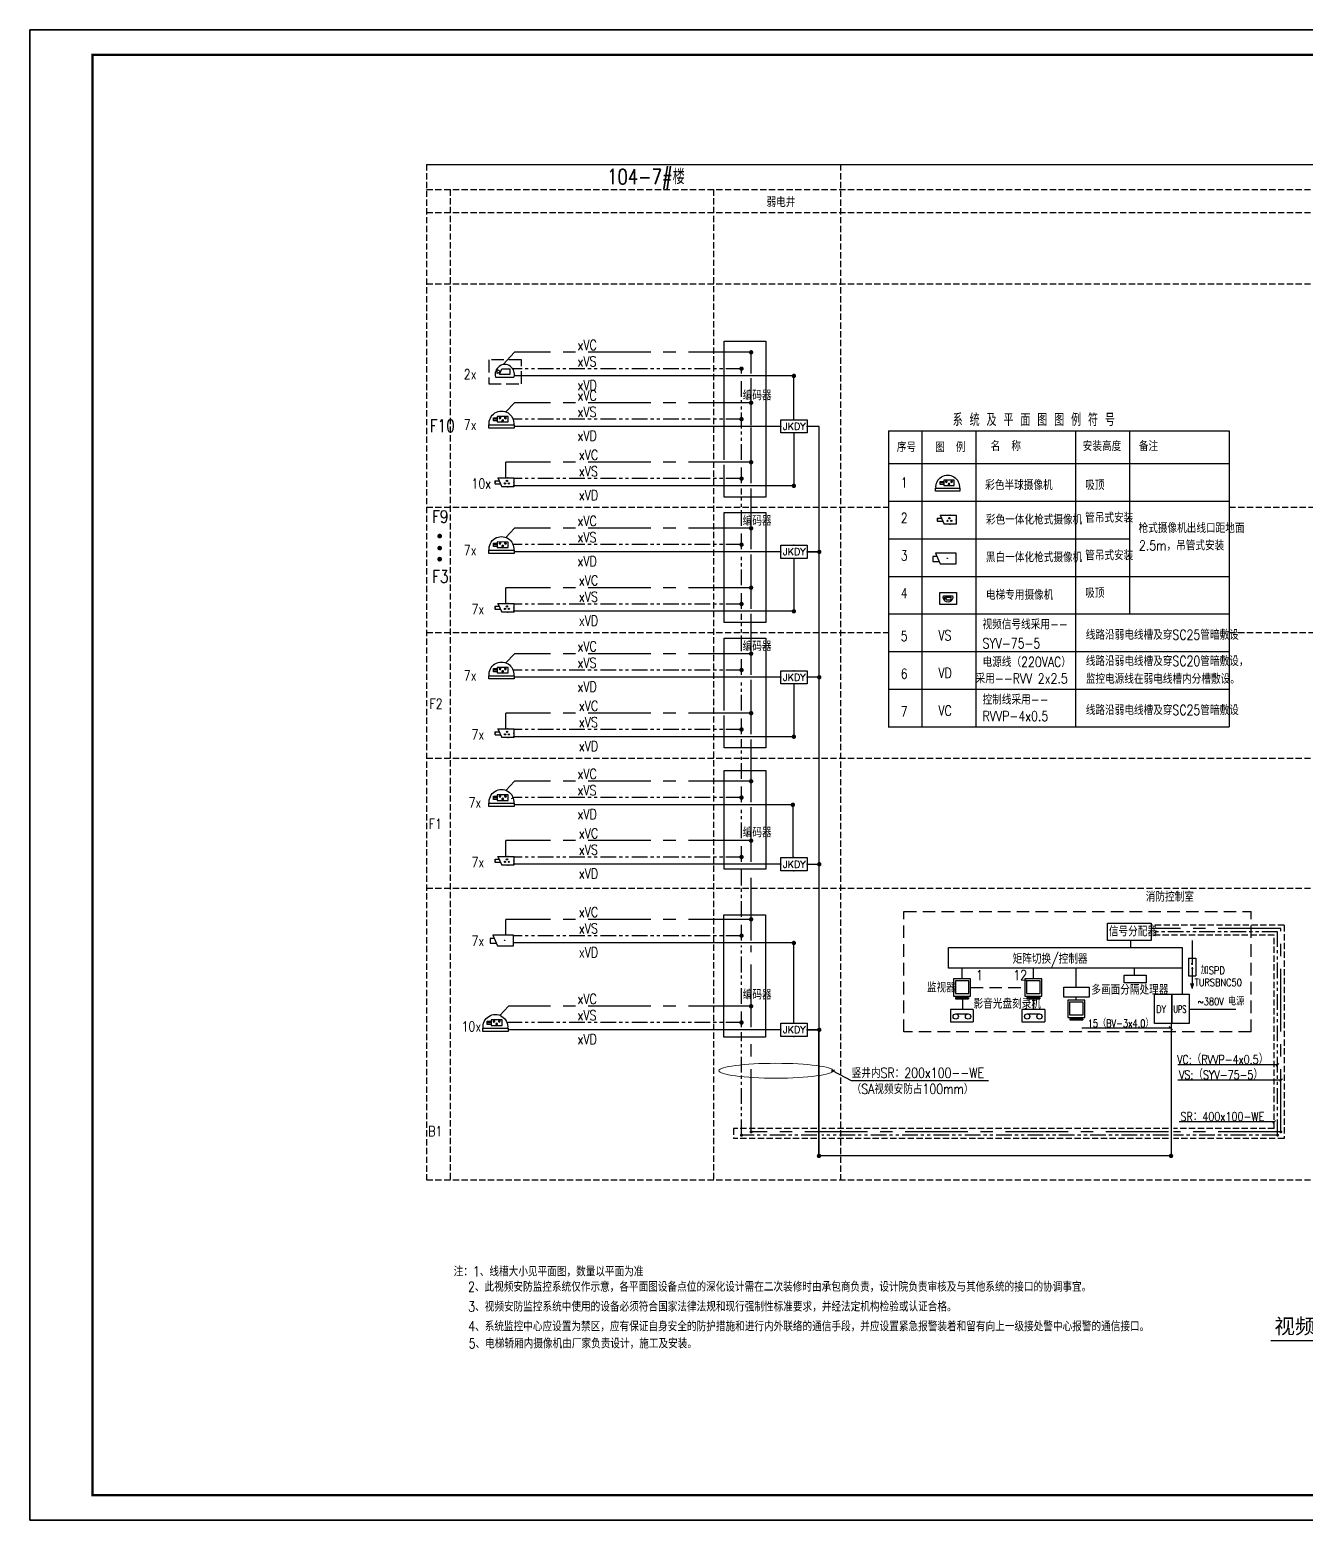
# Model space of a CAD drawing. Extents: x -54686 to 596156, y -555137 to 71395.
# Drawn here: x 84279 to 135131, y -189740 to -130340 of the extents above; entities that cross this region are included whole.
import ezdxf
from ezdxf.enums import TextEntityAlignment as Align

# ---------------------------------------------------------------- set-up
doc = ezdxf.new("R2010")
doc.units = 0
doc.header["$LTSCALE"] = 1000
for name, pattern in [('ah-pole_200$0$CENTER2', [28.575, 19.05, -3.175, 3.175, -3.175]), ('CENTER', [2, 1.25, -0.25, 0.25, -0.25]), ('DASH', [0.35, 0.25, -0.1]), ('DASHED', [0.75, 0.5, -0.25]), ('PHANTOM2', [1.25, 0.625, -0.125, 0.125, -0.125, 0.125, -0.125])]:
    doc.linetypes.add(name, pattern=pattern)
doc.layers.get('0').update_dxf_attribs({"linetype": 'CONTINUOUS'})
for name, color, linetype in [('0-弱电', 7, 'CONTINUOUS'), ('1CX', 252, 'CONTINUOUS'), ('A', 3, 'CONTINUOUS'), ('ah-pole_200$0$A-FLOR-8', 252, 'ah-pole_200$0$CENTER2'), ('E-ANNO-TABS', 252, 'CONTINUOUS'), ('E-ANNO-TABT', 252, 'CONTINUOUS'), ('E-EQUIP-通讯', 3, 'CONTINUOUS'), ('EQUIP', 3, 'CONTINUOUS'), ('EQUIP-安防', 80, 'CONTINUOUS'), ('EQUIP-电视', 3, 'CONTINUOUS'), ('EQUIP-通讯', 3, 'CONTINUOUS'), ('J', 252, 'CONTINUOUS'), ('TEL_TITLE', 6, 'CONTINUOUS'), ('TERM', 252, 'CONTINUOUS'), ('TQ', 252, 'CONTINUOUS'), ('WALL', 9, 'CONTINUOUS'), ('WIRE', 4, 'CONTINUOUS'), ('WIRE-消防', 4, 'TG_FS'), ('WIRE-通讯', 4, 'CONTINUOUS'), ('WRSOCK', 252, 'CONTINUOUS'), ('表格图框层', 7, 'CONTINUOUS')]:
    doc.layers.add(name, color=color, linetype=linetype)
doc.styles.add('_TEL_DIM', font='SIMPLEX', dxfattribs={"width": 0.8, "height": 3.5, "bigfont": 'HZTXT'})
doc.styles.add('DIM_FONT', font='SIMPLEX', dxfattribs={"width": 0.7, "bigfont": 'GBCBIG'})
doc.styles.add('MM', font='complex.shx', dxfattribs={"width": 0.8, "bigfont": 'hztxt.shx'})
doc.styles.get("Standard").update_dxf_attribs({"font": 'GBENOR', "bigfont": 'GBCBIG'})
doc.styles.add('TG_LINETYPE', font='SIMPLEX', dxfattribs={"width": 0.8, "height": 3, "bigfont": 'HZTXT'})
doc.styles.add('TQ', font='simhei.ttf')
doc.linetypes.add('TG_FS', pattern='A,2,-0.6,["FS",TG_LINETYPE,S=0.1,R=0,X=-0.5,Y=-0.15],0', length=2.6)
doc.dimstyles.get("Standard").update_dxf_attribs({"dimscale": 100, "dimtxt": 3.5, "dimasz": 1, "dimexe": 2.5, "dimexo": 3, "dimgap": 1.5, "dimtad": 1, "dimdec": 0, "dimzin": 0, "dimdsep": 46, "dimtxsty": 'Standard', "dimblk": 'ARCHTICK', "dimcen": 0.09, "dimadec": 0, "dimazin": 0, "dimtfac": 1, "dimtdec": 0, "dimtix": 1, "dimtmove": 2, "dimatfit": 3, "dimfxl": 0, "dimtolj": 1, "dimtzin": 0, "dimarcsym": 0})

# ---------------------------------------------------------------- blocks, each defined once
blk = doc.blocks.new('_LINKPT1')
blk.add_line((0, 0), (0, 0))
blk = doc.blocks.new('_Z1IZG')
for p, q in [((-0.65, 0.65), (-0.65, -0.65)), ((0.65, 0.65), (-0.65, 0.65)), ((-0.51, 0.51), (-0.51, -0.45)), ((0.51, 0.51), (-0.51, 0.51)), ((0.51, -0.45), (0.51, 0.51)), ((0.65, -0.65), (0.65, 0.65)), ((-0.65, -0.65), (0.65, -0.65)), ((-0.51, -0.45), (0.51, -0.45)), ((-0.5, -0.75), (0.5, -0.75)), ((-0.5, -0.75), (-0.5, -0.85)), ((-0.5, -0.85), (0.5, -0.85)), ((-0.2, -0.65), (-0.2, -0.75)), ((0.2, -0.65), (0.2, -0.75)), ((0.5, -0.75), (0.5, -0.85))]:
    blk.add_line(p, q)
at = {"xscale": 0.002, "yscale": 0.002, "zscale": 0.002}
for p in [(-0.65, 0), (0, 0.65), (0.65, 0), (0, -0.65)]:
    blk.add_blockref('_LINKPT1', p, dxfattribs=at)
at = {"style": 'DIM_FONT', "width": 0.8, "flags": 9}
blk.add_attdef('A', (0, 0), '', height=0.00002, dxfattribs=at)
blk = doc.blocks.new('M_I74GLL')
for p, q in [((0.65, 0.7), (-0.65, 0.7)), ((-0.65, 0.7), (-0.65, 0)), ((-0.65, 0), (0.65, 0)), ((-0.35, 0.45), (0.35, 0.45)), ((0.65, 0.7), (0.65, 0))]:
    blk.add_line(p, q)
for centre in [(-0.35, 0.3), (0.35, 0.3)]:
    blk.add_circle(centre, 0.15)
at = {"xscale": 0.002, "yscale": 0.002, "zscale": 0.002}
for p in [(-0.65, 0.35), (0, 0.7), (0, 0), (0.65, 0.35)]:
    blk.add_blockref('_LINKPT1', p, dxfattribs=at)
at = {"width": 0.8, "flags": 9}
blk.add_attdef('A', (0, 0), '', height=0.00002, dxfattribs=at)
blk = doc.blocks.new('$TelecSys$00000011')
at = {"const_width": 0.5}
blk.add_lwpolyline([(-0.25, 0, 1), (0.25, 0, 1)], format="xyb", close=True, dxfattribs=at)
blk = doc.blocks.new('$equip_U$00000310(郝)')
for p, q in [((-1.02, 0.47), (-0.69, 0.47)), ((-1.02, 0.23), (-1.02, 0.47)), ((-1.02, 0.23), (-0.58, 0.23)), ((-0.8, 0.7), (0.48, 0.7)), ((-0.8, 0.7), (-0.48, 0)), ((0.48, 0), (-0.48, 0)), ((0.48, 0.7), (0.48, 0))]:
    blk.add_line(p, q)
at = {"const_width": 0.06}
for points in [[(-0.58, 0.23), (-1.02, 0.23), (-1.02, 0.47), (-0.69, 0.47)], [(-0.64, 0.35), (-0.8, 0.7), (0.48, 0.7), (0.48, 0), (-0.48, 0), (-0.64, 0.35)]]:
    blk.add_lwpolyline(points, dxfattribs=at)
for centre in [(-0.22, 0.26), (-0.07, 0.46), (0.08, 0.26)]:
    blk.add_circle(centre, 0.05)
for p in [(-1.02, 0.35), (0, 0.7), (0, 0), (0.48, 0.35)]:
    blk.add_point(p)
for points in [[(-0.25, 0.3), (-0.2, 0.3), (-0.27, 0.28), (-0.18, 0.28)], [(-0.27, 0.28), (-0.18, 0.28), (-0.27, 0.26), (-0.17, 0.26)], [(-0.27, 0.23), (-0.18, 0.23), (-0.27, 0.26), (-0.17, 0.26)], [(-0.25, 0.22), (-0.2, 0.22), (-0.27, 0.23), (-0.18, 0.23)], [(-0.22, 0.31), (-0.22, 0.31), (-0.25, 0.3), (-0.2, 0.3)], [(-0.22, 0.21), (-0.22, 0.21), (-0.25, 0.22), (-0.2, 0.22)], [(-0.1, 0.5), (-0.05, 0.5), (-0.12, 0.48), (-0.03, 0.48)], [(-0.12, 0.48), (-0.03, 0.48), (-0.12, 0.46), (-0.02, 0.46)], [(-0.12, 0.43), (-0.03, 0.43), (-0.12, 0.46), (-0.02, 0.46)], [(-0.1, 0.42), (-0.05, 0.42), (-0.12, 0.43), (-0.03, 0.43)], [(-0.07, 0.51), (-0.07, 0.51), (-0.1, 0.5), (-0.05, 0.5)], [(-0.07, 0.41), (-0.07, 0.41), (-0.1, 0.42), (-0.05, 0.42)], [(0.05, 0.3), (0.1, 0.3), (0.03, 0.28), (0.12, 0.28)], [(0.03, 0.28), (0.12, 0.28), (0.03, 0.26), (0.13, 0.26)], [(0.03, 0.23), (0.12, 0.23), (0.03, 0.26), (0.13, 0.26)], [(0.05, 0.22), (0.1, 0.22), (0.03, 0.23), (0.12, 0.23)], [(0.08, 0.31), (0.08, 0.31), (0.05, 0.3), (0.1, 0.3)], [(0.08, 0.21), (0.08, 0.21), (0.05, 0.22), (0.1, 0.22)]]:
    blk.add_solid(points)
at = {"color": 7, "style": '_TEL_DIM', "flags": 1}
blk.add_attdef('A', text='', height=0.000025, dxfattribs=at).set_placement((0, 0), align=Align.MIDDLE_CENTER)
blk = doc.blocks.new('S333')
at = {"layer": 'A', "linetype": 'Continuous'}
for p, q in [((862, 486), (-227, 486)), ((624, 322), (0, 322)), ((0, 322), (0, 0)), ((486, 0), (0, 0)), ((624, 322), (486, 0)), ((555, 161), (764, 281)), ((764, 40), (555, 161)), ((764, 281), (764, 40))]:
    blk.add_line(p, q, dxfattribs=at)
blk.add_arc((317, 315), 571, 162.54119, 17.45881, dxfattribs=at)
blk = doc.blocks.new('J_4')
at = {"layer": 'A'}
for p, q in [((0, 3), (11.46, 3)), ((0, -3), (0, 3)), ((11.46, 3), (8.97, -3)), ((10.7, 1.16), (12.95, 1.16)), ((12.95, 1.16), (12.95, -1.57)), ((8.97, -3), (0, -3)), ((12.95, -1.57), (9.56, -1.57))]:
    blk.add_line(p, q, dxfattribs=at)
at = {"layer": 'A', "const_width": 0.25}
blk.add_lwpolyline([(4.89, 0.11, 1), (5.14, 0.11, 1)], format="xyb", close=True, dxfattribs=at)
blk = doc.blocks.new('$equip$00001957')
for p, q in [((0.75, 0.3), (-0.75, 0.3)), ((-0.75, 0.3), (-0.75, -0.3)), ((0.75, -0.3), (0.75, 0.3)), ((-0.75, -0.3), (0.75, -0.3))]:
    blk.add_line(p, q)
for p in [(-0.75, 0), (0, 0.3), (0.75, 0), (0, -0.3)]:
    blk.add_point(p)
at = {"color": 7, "style": '_TEL_DIM'}
blk.add_attdef('$TEXT$', text='', height=0.4, dxfattribs=at).set_placement((-0.018, 0.002), align=Align.MIDDLE_CENTER)
at = {"color": 7, "style": '_TEL_DIM', "flags": 1}
blk.add_attdef('A', text='', height=0.00002, dxfattribs=at).set_placement((0, 0), align=Align.MIDDLE_CENTER)
blk = doc.blocks.new('A$C6DFF56AD')
at = {"layer": 'EQUIP-安防'}
for p, q in [((163, 909), (1367, 908)), ((163, 755), (163, 909)), ((1367, 754), (163, 755)), ((1367, 908), (1367, 754)), ((448, 621), (448, 365)), ((962, 620), (448, 621)), ((448, 365), (962, 364)), ((538, 424), (580, 467)), ((583, 388), (538, 433)), ((560, 392), (541, 410)), ((542, 409), (595, 462)), ((597, 394), (543, 448)), ((550, 398), (606, 454)), ((608, 403), (553, 458)), ((563, 390), (614, 441)), ((615, 416), (566, 465)), ((580, 388), (616, 424)), ((616, 435), (585, 466)), ((668, 554), (710, 596)), ((713, 518), (668, 563)), ((690, 521), (671, 540)), ((672, 539), (725, 592)), ((728, 523), (673, 577)), ((681, 527), (736, 583)), ((738, 532), (683, 588)), ((693, 520), (744, 571)), ((745, 545), (696, 595)), ((710, 517), (746, 554)), ((746, 564), (715, 595)), ((798, 424), (840, 467)), ((843, 388), (798, 433)), ((802, 409), (855, 462)), ((820, 392), (802, 410)), ((858, 394), (803, 448)), ((811, 398), (866, 454)), ((868, 403), (813, 458)), ((823, 390), (874, 441)), ((875, 416), (826, 465)), ((840, 388), (876, 424)), ((876, 435), (845, 466)), ((962, 364), (962, 620)), ((962, 419), (962, 572)), ((962, 572), (1148, 572)), ((962, 495), (1148, 495)), ((1148, 459), (962, 459)), ((1148, 419), (962, 419)), ((1148, 572), (1148, 419))]:
    blk.add_line(p, q, dxfattribs=at)
at = {"layer": 'EQUIP-安防', "extrusion": (0, 0, -1)}
for centre, major_axis, start_param, end_param in [((765, 693), (415, 415), 0.681903, 4.032126), ((577, 427), (-27.8, 27.8), 5.497787, 11.780972), ((707, 557), (27.9, 27.9), 3.926991, 10.210176), ((837, 427), (-27.8, 27.8), 5.497787, 11.780972)]:
    blk.add_ellipse(centre, major_axis=major_axis, ratio=1, start_param=start_param, end_param=end_param, dxfattribs=at)
blk = doc.blocks.new('A$C002A0602')
at = {"layer": 'A', "linetype": 'ByBlock', "elevation": 0}
blk.add_lwpolyline([(653, 0), (0, 0), (0, 477), (653, 477)], close=True, dxfattribs=at)
at = {"layer": 'A', "linetype": 'ByBlock', "xscale": -0.3360000029206276, "yscale": 0.3359999996609986, "zscale": 0.336}
blk.add_blockref('S333', (427, 180), dxfattribs=at)
blk = doc.blocks.new('A$C0199260F')
at = {"layer": 'TEL_TITLE'}
blk.add_lwpolyline([(-84100, 59400), (0, 59400), (0, 0), (-84100, 0)], close=True, dxfattribs=at)

msp = doc.modelspace()

# ---------------------------------------------------------------- linework, layer by layer
at = {"const_width": 92.8, "elevation": 0}
for points in [[(100575, -150518, 1), (100669, -150518, 1)], [(100575, -150998, 1), (100669, -150998, 1)], [(100575, -151438, 1), (100669, -151438, 1)]]:
    msp.add_lwpolyline(points, format="xyb", close=True, dxfattribs=at)
at = {"layer": '0-弱电', "color": 7, "lineweight": 0}
msp.add_ellipse((114028, -171827), major_axis=(2273, 0), ratio=0.130399, dxfattribs=at)
at = {"layer": '1CX', "linetype": 'DASHED'}
for p, q in [((119131, -170282), (119131, -165482)), ((119131, -165482), (132970, -165482)), ((132970, -170282), (132970, -165482)), ((132970, -170282), (119131, -170282))]:
    msp.add_line(p, q, dxfattribs=at)
at = {"layer": 'A', "linetype": 'ByBlock', "elevation": 0}
msp.add_lwpolyline([(121222, -153243), (120569, -153243), (120569, -152766), (121222, -152766)], close=True, dxfattribs=at)
at = {"layer": 'ah-pole_200$0$A-FLOR-8', "color": 9, "linetype": 'DASH'}
for p, q in [((100098, -135702), (100098, -176176)), ((116601, -135702), (116601, -176176)), ((100098, -136702), (150177, -136702)), ((101038, -136702), (101038, -176176)), ((111545, -136702), (111545, -176176)), ((100098, -137626), (150177, -137626)), ((100098, -140468), (150177, -140468)), ((100098, -149367), (118518, -149367)), ((132106, -149367), (150177, -149367)), ((100098, -154367), (118518, -154367)), ((132106, -154367), (150177, -154367)), ((100098, -159367), (150177, -159367)), ((100098, -164544), (150177, -164544)), ((100098, -176176), (150177, -176176)), ((90770, -188740), (156129, -188740))]:
    msp.add_line(p, q, dxfattribs=at)
at = {"layer": 'ah-pole_200$0$A-FLOR-8', "color": 9, "linetype": 'ByBlock'}
msp.add_line((100098, -135702), (150177, -135702), dxfattribs=at)
at = {"layer": 'E-ANNO-TABS', "color": 7, "linetype": 'CENTER', "ltscale": 2}
for p, q in [((103149, -143686), (103607, -143194)), ((113039, -143194), (103607, -143194)), ((113039, -144038), (113039, -143194)), ((113039, -146094), (113039, -144230)), ((103266, -145571), (103607, -145205)), ((113039, -145205), (103607, -145205)), ((113039, -148415), (113039, -146189)), ((113039, -148415), (113039, -146245)), ((113039, -147574), (103258, -147574)), ((103258, -148200), (103258, -147574)), ((113039, -151046), (113039, -148615)), ((103266, -150572), (103607, -150206)), ((113039, -150206), (103607, -150206)), ((113039, -153415), (113039, -151246)), ((113039, -152575), (103258, -152575)), ((103258, -153200), (103258, -152575)), ((113039, -156046), (113039, -153615)), ((103266, -155571), (103607, -155205)), ((113039, -155205), (103607, -155205)), ((113039, -158415), (113039, -156246)), ((113039, -157575), (103258, -157575)), ((103258, -158200), (103258, -157575)), ((113039, -161128), (113039, -158615)), ((103266, -160654), (103607, -160288)), ((113039, -160288), (103607, -160288)), ((113039, -163497), (113039, -161328)), ((113039, -162657), (103258, -162657)), ((103258, -163282), (103258, -162657)), ((113039, -166634), (113039, -163697)), ((113039, -165794), (103258, -165794)), ((103258, -166419), (103258, -165794)), ((134159, -166161), (128987, -166161)), ((134159, -174263), (134159, -166161)), ((113039, -170095), (113039, -166834)), ((103024, -169621), (103364, -169255)), ((113039, -169255), (103364, -169255)), ((113039, -174263), (113039, -170295)), ((129682, -174263), (113039, -174263)), ((134159, -174263), (129882, -174263))]:
    msp.add_line(p, q, dxfattribs=at)
at = {"layer": 'EQUIP'}
for p, q in [((129777, -170136), (126230, -170136)), ((129710, -170063), (129839, -170203))]:
    msp.add_line(p, q, dxfattribs=at)
msp.add_lwpolyline([(127910, -168328), (127910, -168018), (128790, -168018), (128790, -168328)], close=True, dxfattribs=at)
at = {"layer": 'J'}
for p, q in [((118518, -146317), (118518, -158123)), ((118518, -146317), (132106, -146317)), ((119851, -146317), (119851, -158123)), ((121998, -146317), (121998, -158123)), ((125979, -146317), (125979, -158123)), ((128125, -146317), (128125, -153623)), ((132106, -146317), (132106, -158123)), ((118518, -147623), (132106, -147623)), ((118518, -149123), (132106, -149123)), ((118518, -150623), (128125, -150623)), ((118518, -152123), (132106, -152123)), ((118507, -153623), (132106, -153623)), ((118507, -153623), (125979, -153623)), ((118507, -155123), (132106, -155123)), ((118507, -156623), (132106, -156623)), ((118507, -158123), (132106, -158123))]:
    msp.add_line(p, q, dxfattribs=at)
at = {"layer": 'TEL_TITLE'}
msp.add_lwpolyline([(84279, -189740), (168379, -189740), (168379, -130340), (84279, -130340)], close=True, dxfattribs=at)
at = {"layer": 'TEL_TITLE', "const_width": 100}
msp.add_lwpolyline([(86779, -188740), (167379, -188740), (167379, -131340), (86779, -131340)], close=True, dxfattribs=at)
at = {"layer": 'WALL', "color": 7, "const_width": 54.5}
msp.add_lwpolyline([(133751, -182581), (141721, -182581)], dxfattribs=at)
at = {"layer": 'WIRE', "color": 7, "linetype": 'PHANTOM2'}
for p, q in [((112656, -143847), (103535, -143847)), ((112656, -144034), (112656, -143847)), ((112656, -147474), (112656, -144243)), ((112656, -145858), (103547, -145858)), ((112656, -147474), (112656, -146245)), ((112656, -148415), (112656, -147674)), ((112656, -148415), (112656, -147674)), ((112656, -148227), (103568, -148227)), ((112656, -150106), (112656, -148615)), ((112656, -150858), (103547, -150858)), ((112656, -151046), (112656, -150306)), ((112656, -152475), (112656, -151246)), ((112656, -153227), (103568, -153227)), ((112656, -153415), (112656, -152675)), ((112656, -155105), (112656, -153615)), ((112656, -156046), (112656, -155305)), ((112656, -155858), (103547, -155858)), ((112656, -157475), (112656, -156246)), ((112656, -158415), (112656, -157675)), ((112656, -158227), (103568, -158227)), ((112656, -160188), (112656, -158615)), ((112656, -160940), (103607, -160940)), ((112656, -161128), (112656, -160388)), ((112656, -162557), (112656, -161328)), ((112656, -163309), (103568, -163309)), ((112656, -163497), (112656, -162757)), ((112656, -165694), (112656, -163697)), ((112656, -166634), (112656, -165894)), ((134028, -166292), (128987, -166292)), ((134028, -174394), (134028, -166292)), ((112656, -166446), (103568, -166446)), ((112656, -169155), (112656, -166834)), ((112656, -170095), (112656, -169355)), ((112656, -169907), (103364, -169907)), ((112656, -174394), (112656, -170295)), ((115656, -174394), (112656, -174394)), ((129682, -174394), (115856, -174394)), ((134028, -174394), (129882, -174394))]:
    msp.add_line(p, q, dxfattribs=at)
at = {"layer": 'WIRE', "color": 7}
for p, q in [((114743, -144134), (103590, -144134)), ((114743, -145883), (114743, -144134)), ((114218, -146145), (103590, -146145)), ((114743, -146408), (114743, -148515)), ((115756, -146145), (115268, -146145)), ((114743, -148515), (103552, -148515)), ((114218, -151146), (103590, -151146)), ((114743, -151408), (114743, -153515)), ((115756, -151146), (115268, -151146)), ((114743, -153515), (103552, -153515)), ((114218, -156146), (103590, -156146)), ((115756, -156146), (115268, -156146)), ((114743, -156408), (114743, -158515)), ((114743, -158515), (103552, -158515)), ((114704, -161228), (103590, -161228)), ((114704, -161228), (114704, -163335)), ((114218, -163597), (103552, -163597)), ((114743, -166734), (103552, -166734)), ((114743, -169933), (114743, -166734)), ((128170, -166641), (128170, -166912)), ((121450, -168168), (121450, -167733)), ((124292, -168168), (124292, -167733)), ((126003, -168499), (126003, -167733)), ((128324, -168018), (128324, -167733)), ((121462, -168953), (121462, -169386)), ((124287, -168953), (124287, -169386)), ((126005, -169016), (126005, -168897)), ((130505, -169368), (132371, -169368)), ((114218, -170195), (103348, -170195)), ((129782, -175223), (115756, -175223))]:
    msp.add_line(p, q, dxfattribs=at)
at = {"layer": 'WIRE', "color": 7, "linetype": 'DASH'}
for p, q in [((134290, -166030), (128987, -166030)), ((134290, -166030), (134290, -174526)), ((133896, -166423), (128987, -166423)), ((133896, -174132), (133896, -166423)), ((115656, -174132), (112341, -174132)), ((112341, -174132), (112341, -174526)), ((115656, -174526), (112341, -174526)), ((129682, -174132), (115856, -174132)), ((129682, -174526), (115856, -174526)), ((133896, -174132), (129882, -174132)), ((134290, -174526), (129882, -174526))]:
    msp.add_line(p, q, dxfattribs=at)
at = {"layer": 'WIRE', "color": 7, "linetype": 'DASHED'}
msp.add_line((121791, -168509), (123950, -168509), dxfattribs=at)
at = {"layer": 'WIRE', "color": 7}
for points in [[(111971, -147474), (111971, -142744), (113625, -142744), (113625, -148963), (111971, -148963), (111971, -147674)], [(115745, -146145), (115745, -146145), (115745, -175223), (115745, -175223), (115745, -170195), (115273, -170195)], [(115268, -151146), (115756, -151146)], [(111971, -157475), (111971, -154580), (113625, -154580), (113625, -158963), (111971, -158963), (111971, -157675)], [(115268, -163597), (115756, -163597)], [(115268, -170195), (115756, -170195)], [(129782, -169943), (129782, -175223)]]:
    msp.add_lwpolyline(points, dxfattribs=at)
for points in [[(113625, -153963), (111971, -153963), (111971, -149580), (113625, -149580)], [(113625, -163787), (111971, -163787), (111971, -159858), (113625, -159858)], [(113612, -170484), (111957, -170484), (111957, -165615), (113612, -165615)]]:
    msp.add_lwpolyline(points, close=True, dxfattribs=at)
at = {"layer": 'WIRE-消防', "color": 6}
for points in [[(103607, -160940), (103468, -160989)], [(103364, -169907), (103311, -169926)]]:
    msp.add_lwpolyline(points, dxfattribs=at)
at = {"layer": 'WIRE-通讯'}
msp.add_line((114743, -145883), (114743, -145883), dxfattribs=at)
msp.add_lwpolyline([(130232, -167733), (130232, -168777)], dxfattribs=at)
at = {"layer": 'WRSOCK'}
for points in [[(127242, -165944), (128987, -165944), (128987, -166641), (127242, -166641)], [(120907, -166912), (130232, -166912), (130232, -167733), (120907, -167733)], [(125511, -168499), (126512, -168499), (126512, -168897), (125511, -168897)], [(129124, -168777), (129815, -168777), (129815, -169943), (129124, -169943)], [(129815, -168777), (130505, -168777), (130505, -169943), (129815, -169943)]]:
    msp.add_lwpolyline(points, close=True, dxfattribs=at)
at = {"layer": '表格图框层'}
for p, q in [((130628, -166642), (130628, -167606)), ((130475, -167339), (130475, -168051)), ((130475, -167339), (130774, -167339)), ((130774, -167339), (130774, -168051)), ((130475, -168051), (130774, -168051)), ((130628, -167606), (130614, -167535)), ((130628, -167606), (130614, -167535)), ((130628, -167606), (130614, -167535)), ((130628, -167701), (130614, -167772)), ((130628, -167606), (130642, -167535)), ((130628, -167701), (130628, -168367)), ((130628, -167701), (130642, -167772)), ((130549, -168367), (130693, -168367)), ((130567, -168414), (130679, -168414)), ((130583, -168461), (130663, -168461)), ((130597, -168498), (130651, -168498)), ((130640, -168536), (130612, -168536)), ((130612, -168536), (130640, -168536))]:
    msp.add_line(p, q, dxfattribs=at)

# ---------------------------------------------------------------- block references
at = {"layer": 'A', "linetype": 'ByBlock', "xscale": -0.3360000029206276, "yscale": 0.3359999996609986, "zscale": 0.336}
msp.add_blockref('S333', (120996, -153063), dxfattribs=at)
at = {"layer": 'E-EQUIP-通讯'}
for p, xscale, yscale, zscale, rotation in [((103727, -145447), 0.8400000001399962, 0.8400000001399962, 0.8400000001399962, 180.0469885082741), ((121490, -148003), 0.7999999829626686, 0.7999999829626686, 0.7999999829626686, 180.0469917077587), ((103727, -150447), 0.8400000001399962, 0.8400000001399962, 0.8400000001399962, 180.0469885082741), ((103727, -155447), 0.8400000001399962, 0.8400000001399962, 0.8400000001399962, 180.0469885082741), ((103727, -160529), 0.8400000001399962, 0.8400000001399962, 0.8400000001399962, 180.0469885082741), ((103484, -169497), 0.8400000001399962, 0.8400000001399962, 0.8400000001399962, 180.0469885082741)]:
    msp.add_blockref('A$C6DFF56AD', p, dxfattribs=dict(at, xscale=xscale, yscale=yscale, zscale=zscale, rotation=rotation))
at = {"layer": 'E-EQUIP-通讯', "xscale": 500, "yscale": 500, "zscale": 500}
for p in [(103338, -148550), (120981, -150039), (103338, -153550), (103338, -158550), (103338, -163632)]:
    msp.add_blockref('$equip_U$00000310(郝)', p, dxfattribs=at)
at = {"layer": 'EQUIP'}
for name, p, xscale, yscale, zscale in [('_Z1IZG', (121450, -168509), 525, 525, 525), ('_Z1IZG', (124292, -168509), 525, 525, 525), ('_Z1IZG', (126005, -169358), 525, 525, 525), ('M_I74GLL', (121443, -169876), 700, 700, 700), ('M_I74GLL', (124291, -169876), 700, 700, 700)]:
    msp.add_blockref(name, p, dxfattribs=dict(at, xscale=xscale, yscale=yscale, zscale=zscale))
at = {"layer": 'EQUIP-电视', "linetype": 'DASH', "xscale": -2, "yscale": 2, "zscale": 2, "rotation": 180}
msp.add_blockref('A$C002A0602', (102578, -143493), dxfattribs=at)
at = {"layer": 'EQUIP-通讯'}
ref = msp.add_blockref('$equip$00001957', (114743, -146145), dxfattribs=dict(at, xscale=-700, yscale=875, zscale=875))
ref.add_attrib('$TEXT$', 'JKDY', dxfattribs={"layer": '0', "color": 7, "height": 280, "style": '_TEL_DIM'}).set_placement((114759, -146144), align=Align.MIDDLE_CENTER)
ref = msp.add_blockref('$equip$00001957', (114743, -151146), dxfattribs=dict(at, xscale=-700, yscale=875, zscale=875))
ref.add_attrib('$TEXT$', 'JKDY', dxfattribs={"layer": '0', "color": 7, "height": 280, "style": '_TEL_DIM'}).set_placement((114759, -151145), align=Align.MIDDLE_CENTER)
at = {"layer": 'EQUIP-通讯', "ltscale": 10, "xscale": 72.00000011994749, "yscale": -72, "zscale": 72.00000011994749, "rotation": 179.9997405476757}
for p in [(121218, -151412), (103568, -166635)]:
    msp.add_blockref('J_4', p, dxfattribs=at)
at = {"layer": 'EQUIP-通讯'}
ref = msp.add_blockref('$equip$00001957', (114743, -156146), dxfattribs=dict(at, xscale=-700, yscale=875, zscale=875))
ref.add_attrib('$TEXT$', 'JKDY', dxfattribs={"layer": '0', "color": 7, "height": 280, "style": '_TEL_DIM'}).set_placement((114759, -156145), align=Align.MIDDLE_CENTER)
ref = msp.add_blockref('$equip$00001957', (114743, -163597), dxfattribs=dict(at, xscale=-700, yscale=875, zscale=875))
ref.add_attrib('$TEXT$', 'JKDY', dxfattribs={"layer": '0', "color": 7, "height": 280, "style": '_TEL_DIM'}).set_placement((114759, -163596), align=Align.MIDDLE_CENTER)
ref = msp.add_blockref('$equip$00001957', (114743, -170195), dxfattribs=dict(at, xscale=-700, yscale=875, zscale=875))
ref.add_attrib('$TEXT$', 'JKDY', dxfattribs={"layer": '0', "color": 7, "height": 280, "style": '_TEL_DIM'}).set_placement((114759, -170194), align=Align.MIDDLE_CENTER)
at = {"layer": 'TEL_TITLE'}
msp.add_blockref('A$C0199260F', (168379, -189740), dxfattribs=at)
at = {"layer": 'TERM', "color": 7}
for p, xscale, yscale, zscale in [((113039, -143194), -175, 175, 175), ((112656, -143847), -175, 175, 175), ((114743, -144134), -175, 175, 175), ((113039, -145205), -175, 175, 175), ((112656, -145858), -175, 175, 175), ((113039, -147574), -175, 175, 175), ((112656, -148227), -175, 175, 175), ((114743, -148515), -175, 175, 175), ((113039, -150206), -175, 175, 175), ((112656, -150858), -175, 175, 175), ((115756, -151146), -175, 175, 175), ((113039, -152575), -175, 175, 175), ((112656, -153227), -175, 175, 175), ((114743, -153515), -175, 175, 175), ((113039, -155205), -175, 175, 175), ((112656, -155858), -175, 175, 175), ((115756, -156146), -175, 175, 175), ((113039, -157575), -175, 175, 175), ((112656, -158227), -175, 175, 175), ((114743, -158515), -175, 175, 175), ((113039, -160288), -175, 175, 175), ((112656, -160940), -175, 175, 175), ((114704, -161228), -175, 175, 175), ((113039, -162657), -175, 175, 175), ((112656, -163309), -175, 175, 175), ((115756, -163597), -175, 175, 175), ((113039, -165794), -175, 175, 175), ((112656, -166446), -175, 175, 175), ((114743, -166734), -175, 175, 175), ((113039, -169255), -175, 175, 175), ((112656, -169907), -175, 175, 175), ((115756, -170195), -175, 175, 175), ((112656, -174394), 122.5, 122.5, 122.5), ((113039, -174263), 122.5, 122.5, 122.5), ((134028, -174394), 112, 112, 112), ((134159, -174263), 112, 112, 112), ((115745, -175223), 175, 175, 175), ((129782, -175223), 175, 175, 175)]:
    msp.add_blockref('$TelecSys$00000011', p, dxfattribs=dict(at, xscale=xscale, yscale=yscale, zscale=zscale))

# ---------------------------------------------------------------- texts
at = {"color": 7, "style": '_TEL_DIM', "flags": 1}
for p in [(120878, -148730), (120895, -151628)]:
    msp.add_attdef('REMARK', text='', height=0.01, dxfattribs=at).set_placement(p, align=Align.MIDDLE_CENTER)
at = {"layer": '0-弱电', "color": 7, "style": 'MM', "width": 0.8}
for s, height, p in [('104-7#楼', 600, (107301, -136494)), ('弱电井', 400, (113652, -137405, 0)), ('F10', 500, (100228, -146371)), ('F9', 500, (100321, -149992)), ('F3', 500, (100321, -152378))]:
    msp.add_text(s, height=height, dxfattribs=at).set_placement(p)
at = {"layer": 'E-ANNO-TABT', "color": 7, "style": 'MM'}
for s, height, width, p in [('xVC', 400, 0.8, (106118, -143103)), ('xVS', 400, 0.8, (106118, -143756)), ('2x', 400, 0.8, (101583, -144267)), ('xVD', 400, 0.8, (106118, -144708)), ('xVC', 400, 0.8, (106118, -145114)), ('编码器', 400, 0.8, (112703, -145104)), ('xVS', 400, 0.8, (106118, -145767)), ('7x', 400, 0.8, (101583, -146278)), ('系 统 及 平 面 图 图 例 符 号', 500, 0.8, (121077, -146133)), ('xVD', 400, 0.8, (106118, -146719)), (' 名  称', 400, 0.8, (122372, -147130)), ('安装高度', 400, 0.8, (126261, -147130)), ('备注', 400, 0.8, (128500, -147130)), ('xVC', 400, 0.8, (106173, -147483)), ('序号', 400, 0.8, (118847, -147172)), ('图  例', 400, 0.8, (120380, -147172)), ('xVS', 400, 0.8, (106173, -148136)), ('10x', 400, 0.8, (101892, -148626)), ('1', 400, 0.8, (119001, -148586)), ('彩色半球摄像机', 400, 0.8, (122375, -148681)), ('吸顶', 400, 0.8, (126356, -148681)), ('xVD', 400, 0.8, (106173, -149088)), ('编码器', 400, 0.8, (112703, -150104)), ('2', 400, 0.8, (119001, -149993)), ('彩色一体化枪式摄像机', 400, 0.8, (122401, -150059)), ('管吊式安装', 400, 0.8, (126356, -149981)), ('xVC', 400, 0.8, (106118, -150115)), ('枪式摄像机出线口距地面', 400, 0.8, (128488, -150395)), ('xVS', 400, 0.8, (106118, -150767)), ('2.5m，吊管式安装', 400, 0.8, (128503, -151090)), ('7x', 400, 0.8, (101583, -151278)), ('xVD', 400, 0.8, (106118, -151720)), ('3', 400, 0.8, (119001, -151493)), ('黑白一体化枪式摄像机', 400, 0.8, (122401, -151559)), ('管吊式安装', 400, 0.8, (126356, -151481)), ('xVC', 400, 0.8, (106173, -152484)), ('4', 400, 0.8, (119001, -152993)), ('电梯专用摄像机', 400, 0.8, (122401, -153059)), ('吸顶', 400, 0.8, (126356, -152981)), ('7x', 400, 0.8, (101892, -153626)), ('xVS', 400, 0.8, (106173, -153136)), ('xVD', 400, 0.8, (106173, -154089)), ('视频信号线采用--', 400, 0.8, (122267, -154233)), ('5', 400, 0.8, (119001, -154705)), ('VS', 400, 0.8, (120504, -154673)), ('线路沿弱电线槽及穿SC25管暗敷设', 400, 0.8, (126382, -154650)), ('xVC', 400, 0.8, (106118, -155115)), ('编码器', 400, 0.8, (112703, -155104)), ('SYV-75-5', 400, 0.8, (122267, -154992)), ('xVS', 400, 0.8, (106118, -155767)), ('电源线（220VAC）', 400, 0.8, (122267, -155733)), ('线路沿弱电线槽及穿SC20管暗敷设，', 400, 0.8, (126382, -155696)), ('7x', 400, 0.8, (101583, -156278)), ('6', 400, 0.8, (119001, -156205)), ('VD', 400, 0.8, (120504, -156173)), ('采用--RVV 2x2.5', 400, 0.8, (121988, -156392)), ('监控电源线在弱电线槽内分槽敷设。', 400, 0.8, (126382, -156406)), ('xVD', 400, 0.8, (106118, -156720)), ('控制线采用--', 400, 0.8, (122267, -157233)), ('xVC', 400, 0.8, (106173, -157484)), ('7', 400, 0.8, (119001, -157705)), ('VC', 400, 0.8, (120504, -157673)), ('线路沿弱电线槽及穿SC25管暗敷设', 400, 0.8, (126382, -157650)), ('xVS', 400, 0.8, (106173, -158136)), ('RVVP-4x0.5 ', 400, 0.8, (122267, -157892)), ('7x', 400, 0.8, (101892, -158626)), ('xVD', 400, 0.8, (106173, -159089)), ('xVC', 400, 0.8, (106118, -160197)), ('7x', 400, 0.8, (101775, -161340)), ('xVS', 400, 0.8, (106118, -160849)), ('xVD', 400, 0.8, (106118, -161802)), ('编码器', 400, 0.8, (112705, -162524)), ('xVC', 400, 0.8, (106173, -162566)), ('7x', 400, 0.8, (101892, -163709)), ('xVS', 400, 0.8, (106173, -163219)), ('xVD', 400, 0.8, (106173, -164171)), ('消防控制室', 400, 0.8, (128776, -165090)), ('xVC', 400, 0.8, (106173, -165703)), ('xVS', 400, 0.8, (106173, -166355)), ('信号分配器', 400, 0.8, (127302, -166470)), ('7x', 400, 0.8, (101892, -166845)), ('xVD', 400, 0.8, (106173, -167308)), ('矩阵切换/控制器', 400, 0.8, (123466, -167562)), ('1', 400, 0.8, (122005, -168221)), ('12', 400, 0.8, (123493, -168221)), (' 加SPD', 300, 0.8, (130799, -167978)), ('编码器', 400, 0.8, (112705, -168989)), ('监视器', 400, 0.8, (120050, -168705)), ('多画面分隔处理器', 400, 0.8, (126604, -168794)), ('TURSBNC50', 300, 0.8, (130722, -168459)), ('xVC', 400, 0.8, (106118, -169164)), ('影音光盘刻录机', 400, 0.8, (121909, -169352)), ('DY', 300, 0.8, (129189, -169524)), ('UPS', 300, 0.6, (129879, -169524)), ('~380V 电源', 300, 0.8, (130840, -169220)), ('10x', 400, 0.8, (101495, -170262)), ('xVS', 400, 0.8, (106118, -169817)), ('15（BV-3x4.0）', 300, 0.8, (126461, -170091)), ('xVD', 400, 0.8, (106118, -170769)), ('VC:（RVVP-4x0.5）', 350, 0.8, (130022, -171555)), ('竖井内SR：200x100--WE', 400, 0.8, (117048, -172112)), ('VS:（SYV-75-5）', 350, 0.8, (130098, -172166)), ('（SA视频安防占100mm）', 400, 0.8, (117048, -172754)), ('SR：400x100-WE', 350, 0.8, (130158, -173829)), ('注：1、线槽大小见平面图，数量以平面为准', 400, 0.8, (101178, -180025)), ('2、此视频安防监控系统仅作示意，各平面图设备点位的深化设计需在二次装修时由承包商负责，设计院负责审核及与其他系统的接口的协调事宜。', 400, 0.8, (101751, -180634)), ('3、视频安防监控系统中使用的设备必须符合国家法律法规和现行强制性标准要求，并经法定机构检验或认证合格。', 400, 0.8, (101759, -181425)), ('4、系统监控中心应设置为禁区，应有保证自身安全的防护措施和进行内外联络的通信手段，并应设置紧急报警装着和留有向上一级接处警中心报警的通信接口。', 400, 0.8, (101759, -182211)), ('5、电梯轿厢内摄像机由厂家负责设计，施工及安装。', 400, 0.8, (101777, -182894))]:
    msp.add_text(s, height=height, dxfattribs=dict(at, width=width)).set_placement(p)
at = {"layer": 'E-ANNO-TABT', "color": 7, "style": 'MM', "width": 0.8}
for s, p in [('F2', (100476, -157399)), ('F1', (100448, -162191)), ('B1', (100448, -174439))]:
    msp.add_text(s, height=400, dxfattribs=at).set_placement(p, align=Align.CENTER)
at = {"layer": 'TQ', "color": 7, "style": 'TQ'}
msp.add_text('视频安防监控系统图', height=600, dxfattribs=at).set_placement((133904, -182309))

# ---------------------------------------------------------------- leaders
for points in [[(134028, -171592), (130047, -171592)], [(134172, -172203), (130047, -172203)], [(133896, -173865), (130106, -173865)]]:
    msp.add_leader(points, dimstyle='Standard', override={"dimgap": 1.5, "dimtad": 0, "dimldrblk": 'Oblique', "dimfxl": 100, "dimfxlon": 1})
at = {"layer": '0-弱电', "color": 7, "lineweight": 0}
msp.add_leader([(116301, -171827), (117022, -172213), (122498, -172213)], dimstyle='Standard', override={"dimtad": 0, "dimldrblk": 'Oblique'}, dxfattribs=at)

doc.saveas('drawing.dxf')
